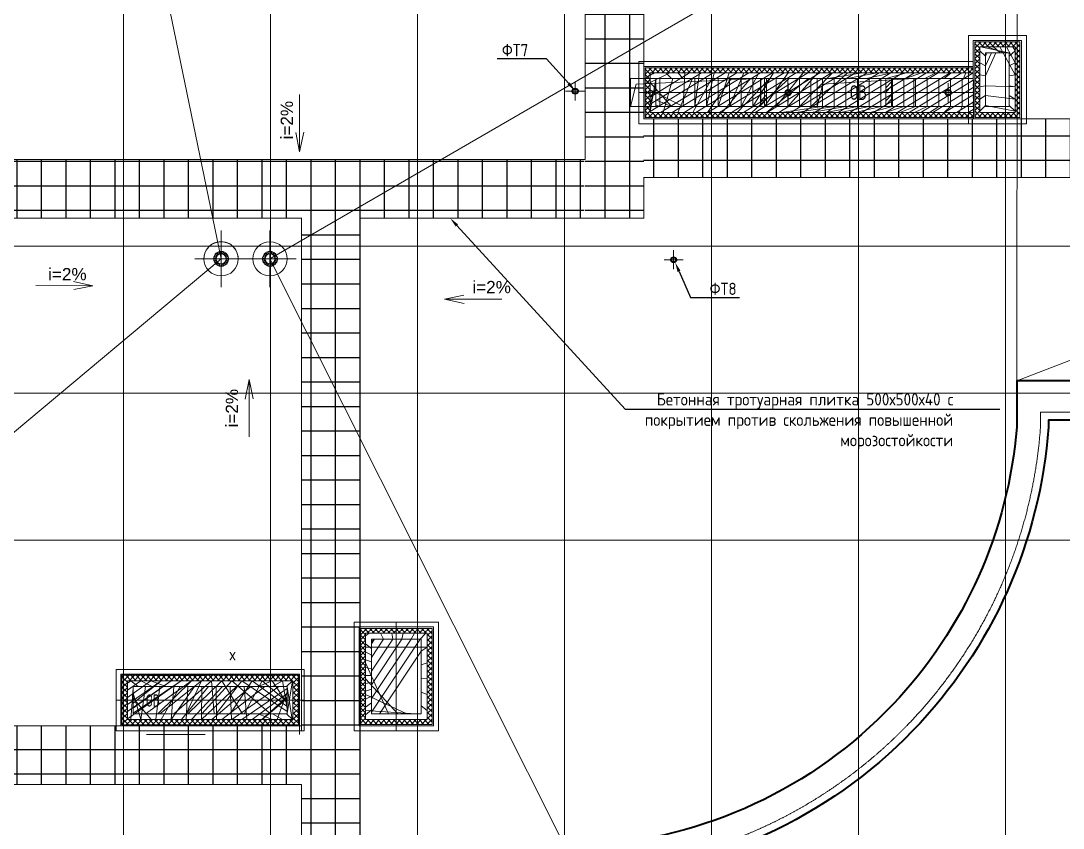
# Model space of a CAD drawing. Extents: x -96705 to 1864084, y -482104 to 235.
# Drawn here: x 1202789 to 1224065, y -104227 to -87754 of the extents above; entities that cross this region are included whole.
import ezdxf
from ezdxf import colors
from ezdxf.entities.mleader import LeaderData, LeaderLine
from ezdxf.math import Vec2, Vec3

# ---------------------------------------------------------------- set-up
doc = ezdxf.new("R2010")
doc.units = 0
doc.header["$LTSCALE"] = 100
for name, pattern in [('ACAD_ISO02W100', [15, 12, -3]), ('CENTER', [2, 1.25, -0.25, 0.25, -0.25]), ('HIDDEN', [6, 4, -2])]:
    doc.linetypes.add(name, pattern=pattern)
for name, color, linetype, lineweight in [('!!!_АР_отделка', 92, 'Continuous', 13), ('!!!_АР_перегородки блоки', 7, 'Continuous', 5), ('_ВК-К1', 14, 'Continuous', 40), ('АР_Навесной фасад', 5, 'Continuous', 5), ('АР_Оси', 193, 'Continuous', 9), ('АР_Отметки', 250, 'Continuous', 15), ('АР_тонкая линия', 250, 'Continuous', 0), ('Марки спринклеров', 7, 'Continuous', 20), ('ОБОРУДОВАНИЕ', 253, 'Continuous', 5), ('перекр 0.3', 181, 'Continuous', 30), ('Подвал', 250, 'Continuous', 30), ('пунктир', 251, 'Continuous', 13), ('Эвакуация', 7, 'Continuous', 9)]:
    doc.layers.add(name, color=color, linetype=linetype, lineweight=lineweight)
for name, color, linetype in [('АР_Кровля дорожки', 6, 'Continuous'), ('АР_Отверстия', 251, 'Continuous'), ('П_Текст', 7, 'Continuous')]:
    doc.layers.add(name, color=color, linetype=linetype)
doc.styles.add('GOST Common_1', font='GOST_Common.ttf', dxfattribs={"width": 0.9, "height": 199.9999999999999})
doc.styles.add('ICOCPEUR', font='isocpeur.ttf')
doc.styles.add('ISOCPEUR', font='isocpeui.ttf', dxfattribs={"height": 250})
doc.styles.add('ISOCPEUR_2', font='isocpeur.ttf', dxfattribs={"width": 0.9, "height": 300})
doc.styles.get("Standard").update_dxf_attribs({"font": 'arial.ttf'})
pattern_1 = [(90, (1680212.682017429, -68620.20555068797), (-500.0000000000001, 0), []), (180, (1680212.682017429, -68620.20555068797), (-2.842170943040401e-14, -500), [])]

# ---------------------------------------------------------------- blocks, each defined once
blk = doc.blocks.new('A$C6f2de472')
at = {"layer": 'АР_тонкая линия', "color": 8, "ltscale": 100}
for p, q in [((54.57592772785574, -68.52589298801445), (54.57592772785574, -734.3112859727285)), ((54.57592772785574, -734.3112859727285), (9.624901639340763, -509.7124210055539)), ((9.624901639340763, -509.7124210055539), (54.57592772785574, -734.3112859727285)), ((54.57592772785574, -734.3112859727285), (103.6099336369945, -505.6287240333957))]:
    blk.add_line(p, q, dxfattribs=at)
blk = doc.blocks.new('M_Сток крыши - Сетчатый фильтр 380 мм - Слив 200 мм 2-3193379-Кровля')
at = {"layer": 'ОБОРУДОВАНИЕ', "color": 8, "lineweight": 20, "flags": 128}
for points in [[(-152.1267350446647, 9.122306980374313), (-132.0912406071403, 9.122306980374326), (-112.0431549439181, 9.122306980374303)], [(-108.0011237287316, 31.18721417121553), (-127.0242874497429, 37.36821474883533), (-146.0454781264287, 43.54857424549225)], [(-141.9117846506028, 55.55902606483295), (-122.8580928793034, 49.36810632238699), (-103.7927820662061, 43.17341132440949)], [(-93.29816158142222, 62.7083574968748), (-109.4818746132008, 74.46651327549654), (-125.6635339249483, 86.22317693917506)], [(-118.0473051375903, 96.38772613638803), (-101.842131428712, 84.6139782631736), (-85.62792629529227, 72.83366867594135)], [(-69.83589882673962, 88.08991025929144), (-81.59615471404025, 104.2765138426867), (-93.35443870569411, 120.4604033445647)], [(-83.00003154254765, 127.8153150601544), (-71.22933750466267, 111.6143445950117), (-59.45298972975287, 95.40559242844496)], [(-39.9207528530546, 105.0867191707603), (-46.10509601334157, 124.1201703034178), (-52.28803434348071, 143.149297813457)], [(-40.18753608133889, 147.0058568346927), (-34.00116822601166, 127.9661743314419), (-27.81237822599808, 108.9190372333652)], [(-6.349999999993059, 112.2344089592399), (-6.349999999993055, 132.2540697534665), (-6.349999999993071, 152.2676508651532)], [(6.350000000006943, 152.2676508651542), (6.350000000006918, 132.2540697534677), (6.350000000006937, 112.2344089592412)], [(27.81237822601391, 108.9190372333708), (34.00116822602754, 127.9661743314477), (40.18753608135481, 147.0058568346986)], [(52.28803434349719, 143.1492978134647), (46.10509601335808, 124.1201703034257), (39.92075285307115, 105.0867191707683)], [(59.45298972977421, 95.40559242845515), (71.22933750468407, 111.6143445950221), (83.00003154256913, 127.8153150601649)], [(93.35443870571662, 120.4604033445765), (81.5961547140628, 104.2765138426985), (69.83589882676223, 88.08991025930342)], [(85.62792629532089, 72.83366867595203), (101.8421314287408, 84.61397826318435), (118.0473051376191, 96.38772613639888)], [(125.6635339249781, 86.22317693918657), (109.4818746132306, 74.46651327550809), (93.29816158145213, 62.70835749688639)], [(103.792782066241, 43.17341132441629), (122.8580928793384, 49.36810632239381), (141.9117846506378, 55.55902606483986)], [(146.0454781264642, 43.54857424549932), (127.0242874497785, 37.36821474884241), (108.0011237287673, 31.18721417122258)], [(112.0431549439558, 9.122306980374242), (132.091240607178, 9.12230698037424), (152.1267350447024, 9.122306980374237)], [(-112.356954244448, -3.577693019625703), (-132.3584398310157, -3.577693019625699), (-152.3579998314883, -3.577693019625695)], [(-147.4658216370705, -38.46545786676792), (-128.4121298657711, -32.27453812432185), (-109.3468190526738, -26.07984312634433)], [(-105.7061290580764, -38.25048148704755), (-124.7292927790876, -44.43148206466737), (-143.7504834557733, -50.61184156132428)], [(-128.1487984605835, -82.48421335690901), (-111.9436247517052, -70.71046548369449), (-95.7294196182853, -58.93015589646215)], [(-88.46990949618774, -69.35387637452017), (-104.6536225279662, -81.11203215314181), (-120.8352818397137, -92.8686958168203)], [(-95.91116798998836, -118.4348253462578), (-84.14047395210329, -102.233854881115), (-72.3641261771934, -86.02510271454811)], [(-62.19800361705781, -93.63916595362517), (-73.95825950435832, -109.8257695370203), (-85.71654349601214, -126.0096590388982)], [(-53.89547499619336, -142.5518774865482), (-47.70910714086607, -123.5121949832972), (-41.52031714085241, -104.4650578852204)], [(-29.47185625401281, -108.4817714797415), (-35.65619941429974, -127.5152226123989), (-41.83913774443886, -146.5443501224379)], [(-6.349999999993074, -152.2676508652035), (-6.349999999993042, -132.2540697535169), (-6.349999999993062, -112.2344089592902)], [(6.350000000006934, -112.2344089592915), (6.350000000006931, -132.2540697535181), (6.350000000006942, -152.2676508652045)], [(41.83913774445471, -146.5443501224441), (35.65619941431555, -127.515222612405), (29.4718562540286, -108.4817714797474)], [(41.52031714086893, -104.4650578852287), (47.70910714088253, -123.5121949833054), (53.89547499620974, -142.5518774865562)], [(85.71654349603381, -126.009659038909), (73.95825950437997, -109.825769537031), (62.19800361707931, -93.63916595363574)], [(72.3641261772162, -86.02510271456046), (84.14047395212596, -102.2338548811273), (95.91116799001092, -118.4348253462699)], [(120.8352818397427, -92.86869581683132), (104.6536225279952, -81.11203215315281), (88.46990949621667, -69.35387637453108)], [(95.7294196183155, -58.93015589647398), (111.9436247517352, -70.7104654837063), (128.1487984606135, -82.48421335692073)], [(143.7504834558084, -50.61184156133116), (124.7292927791227, -44.43148206467424), (105.7061290581114, -38.25048148705444)], [(109.3468190527096, -26.07984312635145), (128.4121298658068, -32.27453812432894), (147.4658216371062, -38.46545786677496)], [(152.3579998315258, -3.577693019625746), (132.3584398310532, -3.577693019625791), (112.3569542444855, -3.577693019625767)]]:
    blk.add_lwpolyline(points, dxfattribs=at)
at = {"layer": 'ОБОРУДОВАНИЕ', "color": 8, "lineweight": 20}
for centre, radius, start, end in [((1.867945798039727e-11, -2.528863876118112e-11), 350.0000000000003, 359.9999999999996, 179.9999999999998), ((1.884542567571339e-11, -2.517666075618763e-11), 152.4, 163.3962075109842, 176.5683575503843), ((1.884542567571339e-11, -2.517666075618763e-11), 152.3999999999999, 145.5442994120852, 158.6194600011817), ((1.884542567571339e-11, -2.517666075618763e-11), 152.3999999999999, 127.7749788777989, 140.7677499933545), ((1.884542567571339e-11, -2.517666075618763e-11), 112.4139006281505, 175.3453706261629, 179.9999999999995), ((1.884542567571339e-11, -2.517666075618763e-11), 112.4139006281506, 157.4147534860918, 163.8930014678603), ((1.884542567571339e-11, -2.517666075618763e-11), 101.6, 359.9999999999992, 179.9999999999994), ((1.884542567571339e-11, -2.517666075618763e-11), 112.4139006281506, 139.6160726103257, 146.0938257661134), ((1.884542567571339e-11, -2.517666075618763e-11), 152.3999999999999, 110.0656934125596, 122.9986742789652), ((1.884542567571339e-11, -2.517666075618763e-11), 112.4139006281506, 121.92952745044, 128.4066691250171), ((1.884542567571339e-11, -2.517666075618763e-11), 152.3999999999999, 92.38801546327326, 105.2895868495749), ((1.884542567571339e-11, -2.517666075618763e-11), 112.4139006281506, 104.3243310625686, 110.8009781656915), ((1.884542567571339e-11, -2.517666075618763e-11), 112.4139006281505, 86.76177088817388, 93.23822911183754), ((1.884542567571339e-11, -2.517666075618763e-11), 152.4, 74.71041315043354, 87.61198453673569), ((1.884542567571339e-11, -2.517666075618763e-11), 112.4139006281505, 69.1990218343196, 75.67566893744245), ((1.884542567571339e-11, -2.517666075618763e-11), 152.4000000000001, 57.00132572104204, 69.93430658744889), ((1.884542567571339e-11, -2.517666075618763e-11), 112.4139006281505, 51.59333087499237, 58.07047254956947), ((1.884542567571339e-11, -2.517666075618763e-11), 112.4139006281504, 33.90617423389321, 40.38392738968094), ((1.884542567571339e-11, -2.517666075618763e-11), 152.4000000000001, 39.2322500066509, 52.2250211222084), ((1.884542567571339e-11, -2.517666075618763e-11), 112.4139006281505, 16.10699853214306, 22.58524651391154), ((1.884542567571339e-11, -2.517666075618763e-11), 112.4139006281506, 359.9999999999989, 4.654629373836194), ((1.884542567571339e-11, -2.517666075618763e-11), 152.4000000000001, 21.38053999882107, 34.45570058792016), ((1.884542567571339e-11, -2.517666075618763e-11), 152.4, 3.43164244961575, 16.60379248901856), ((1.867945798039727e-11, -2.528863876118112e-11), 350.0000000000003, 179.9999999999998, 359.9999999999989), ((1.874390688234167e-11, -2.517666075618763e-11), 152.4, 181.345180730763, 194.6194600011786), ((1.874390688234167e-11, -2.517666075618763e-11), 152.4000000000001, 199.3962075109811, 212.7677499933488), ((1.874390688234167e-11, -2.517666075618763e-11), 152.4000000000001, 217.5442994120796, 230.9986742789577), ((1.874390688234167e-11, -2.517666075618763e-11), 112.4139006281506, 179.999999999999, 181.823807644696), ((1.874390688234167e-11, -2.517666075618763e-11), 112.4139006281505, 193.4147534860877, 199.8930014678562), ((1.874390688234167e-11, -2.517666075618763e-11), 101.6, 179.9999999999994, 359.9999999999989), ((1.874390688234167e-11, -2.517666075618763e-11), 112.4139006281505, 211.6160726103183, 218.093825766106), ((1.874390688234167e-11, -2.517666075618763e-11), 152.4, 235.7749788777913, 249.2895868495662), ((1.874390688234167e-11, -2.517666075618763e-11), 112.4139006281504, 229.9295274504297, 236.4066691250069), ((1.874390688234167e-11, -2.517666075618763e-11), 152.4, 254.0656934125508, 267.6119845367264), ((1.874390688234167e-11, -2.517666075618763e-11), 112.4139006281505, 248.3243310625568, 254.8009781656796), ((1.874390688234167e-11, -2.517666075618763e-11), 112.4139006281505, 266.7617708881618, 273.2382291118254), ((1.874390688234167e-11, -2.517666075618763e-11), 152.3999999999999, 272.388015463264, 285.9343065874401), ((1.874390688234167e-11, -2.517666075618763e-11), 112.4139006281506, 285.1990218343078, 291.6756689374307), ((1.874390688234167e-11, -2.517666075618763e-11), 152.3999999999999, 290.7104131504247, 304.2250211222008), ((1.874390688234167e-11, -2.517666075618763e-11), 112.4139006281506, 303.5933308749821, 310.0704725495593), ((1.874390688234167e-11, -2.517666075618763e-11), 112.4139006281506, 321.9061742338857, 328.3839273896735), ((1.874390688234167e-11, -2.517666075618763e-11), 152.3999999999999, 309.0013257210344, 322.4557005879145), ((1.874390688234167e-11, -2.517666075618763e-11), 112.4139006281506, 340.106998532139, 346.5852465139075), ((1.874390688234167e-11, -2.517666075618763e-11), 112.4139006281505, 358.1761923553028, 359.9999999999989), ((1.874390688234167e-11, -2.517666075618763e-11), 152.3999999999999, 327.2322500066453, 340.6037924890154), ((1.874390688234167e-11, -2.517666075618763e-11), 152.4, 345.3805399988179, 358.6548192692363)]:
    blk.add_arc(centre, radius, start, end, dxfattribs=at)
blk = doc.blocks.new('_DotSmall')
at = {"color": 0, "linetype": 'ByBlock', "const_width": 0.5}
blk.add_lwpolyline([(-0.0625, 0, 1), (0.0625, 0, 1)], format="xyb", close=True, dxfattribs=at)
blk = doc.blocks.new('A$C357e6c43')
at = {"layer": 'перекр 0.3', "color": 8, "lineweight": 18, "flags": 128}
for points in [[(-152.1267350446433, 9.122306980396388), (-132.0912406070856, 9.122306980396388), (-112.0431549438508, 9.122306980396388)], [(-108.0011237286963, 31.18721417125198), (-127.0242874496616, 37.36821474885801), (-146.0454781263834, 43.54857424553484)], [(-141.9117846505251, 55.55902606487507), (-122.858092879178, 49.36810632242123), (-103.7927820661571, 43.17341132444562)], [(-93.29816158139147, 62.70835749691469), (-109.4818746130913, 74.46651327551808), (-125.663533924846, 86.22317693920922)], [(-118.0473051376175, 96.38772613642504), (-101.8421314286534, 84.61397826319444), (-85.62792629515752, 72.83366867597215)], [(-69.83589882659726, 88.08991025932482), (-81.5961547140032, 104.2765138427203), (-93.35443870560266, 120.4604033445939)], [(-83.00003154249862, 127.815315060172), (-71.22933750459924, 111.6143445950293), (-59.4529897297034, 95.40559242846211)], [(-39.92075285292231, 105.0867191707948), (-46.10509601328522, 124.1201703034458), (-52.28803434339352, 143.1492978134775)], [(-40.18753608129919, 147.0058568347304), (-34.00116822589189, 127.9661743314646), (-27.81237822596449, 108.9190372333978)], [(-6.349999999860302, 112.2344089592807), (-6.349999999860302, 132.254069753486), (-6.349999999860302, 152.267650865193)], [(6.350000000093132, 152.267650865193), (6.350000000093132, 132.254069753486), (6.350000000093132, 112.2344089592807)], [(27.81237822608091, 108.9190372333978), (34.00116822612472, 127.9661743314646), (40.1875360814156, 147.0058568347304)], [(52.28803434362635, 143.1492978135066), (46.10509601340163, 124.1201703034458), (39.92075285315514, 105.0867191707948)], [(59.45298972981982, 95.40559242849122), (71.22933750471566, 111.6143445950584), (83.00003154261503, 127.8153150602011)], [(93.35443870583549, 120.4604033445939), (81.59615471411962, 104.2765138427203), (69.83589882683009, 88.08991025932482)], [(85.62792629539035, 72.83366867597215), (101.8421314288862, 84.61397826322354), (118.0473051376175, 96.38772613642504)], [(125.6635339250788, 86.22317693920922), (109.4818746133242, 74.46651327554719), (93.29816158150788, 62.70835749691469)], [(103.7927820662735, 43.17341132444562), (122.8580928794108, 49.36810632242123), (141.9117846507579, 55.55902606487507)], [(146.0454781264998, 43.54857424553484), (127.0242874498945, 37.36821474885801), (108.0011237288127, 31.18721417125198)], [(112.0431549439672, 9.122306980396388), (132.0912406072021, 9.122306980396388), (152.1267350447597, 9.122306980396388)], [(-112.3569542444311, -3.57769301958615), (-132.3584398309467, -3.57769301958615), (-152.3579998314381, -3.57769301958615)], [(-147.4658216370735, -38.46545786672505), (-128.4121298657265, -32.27453812430031), (-109.3468190525891, -26.0798431263247)], [(-105.7061290580314, -38.25048148701899), (-124.7292927789968, -44.43148206462502), (-143.7504834557185, -50.61184156130184)], [(-128.1487984606065, -82.48421335688909), (-111.9436247516423, -70.71046548365848), (-95.7294196181465, -58.93015589643619)], [(-88.46990949613973, -69.3538763744873), (-104.6536225278396, -81.1120321531198), (-120.8352818395942, -92.86869581678184)], [(-95.91116798995063, -118.4348253462231), (-84.14047395205125, -102.2338548810803), (-72.36412617715541, -86.0251027145132)], [(-62.1980036169989, -93.63916595358751), (-73.95825950428843, -109.825769536983), (-85.71654349588789, -126.0096590388566)], [(-53.89547499618493, -142.5518774865195), (-47.70910714077763, -123.5121949832537), (-41.52031714073382, -104.465057885187)], [(-29.47185625392012, -108.48177147971), (-35.65619941428304, -127.515222612361), (-41.83913774439134, -146.5443501224217)], [(-6.349999999860302, -152.2676508651639), (-6.349999999860302, -132.254069753486), (-6.349999999860302, -112.2344089592516)], [(6.350000000093132, -112.2344089592516), (6.350000000093132, -132.254069753486), (6.350000000093132, -152.2676508651639)], [(41.83913774450775, -146.5443501224217), (35.65619941439945, -127.5152226123901), (29.47185625415295, -108.48177147971)], [(41.52031714096665, -104.465057885187), (47.70910714101046, -123.5121949832828), (53.89547499618493, -142.5518774865195)], [(85.71654349612072, -126.0096590388857), (73.95825950452127, -109.8257695370121), (62.19800361711532, -93.63916595361661)], [(72.36412617727183, -86.0251027145423), (84.14047395216767, -102.2338548811094), (95.91116799006704, -118.4348253462522)], [(120.8352818398271, -92.86869581681094), (104.6536225280724, -81.1120321531198), (88.46990949625615, -69.3538763745164)], [(95.72941961837932, -58.93015589643619), (111.9436247518752, -70.71046548368759), (128.1487984606065, -82.48421335688909)], [(143.7504834558349, -50.61184156130184), (124.7292927792296, -44.43148206465412), (105.7061290581478, -38.25048148701899)], [(109.3468190527055, -26.0798431263247), (128.4121298658429, -32.27453812430031), (147.4658216371899, -38.46545786675415)], [(152.3579998316709, -3.57769301958615), (132.3584398310632, -3.57769301958615), (112.3569542445475, -3.57769301958615)]]:
    blk.add_lwpolyline(points, dxfattribs=at)
at = {"layer": 'перекр 0.3', "color": 8, "lineweight": 18}
for radius, start, end in [(350.0000000000003, 0, 180), (350.0000000000003, 180, 0), (152.4, 163.3962075116569, 176.5683575503826), (152.3999999999999, 145.5442994122952, 158.6194600016077), (152.3999999999999, 127.7749788797527, 140.7677499956926), (112.4139006281505, 175.3453706254388, 180), (112.4139006281506, 180, 181.8238076443281), (112.4139006281506, 157.4147534876763, 163.8930014675736), (101.6, 0, 180), (101.6, 180, 0), (112.4139006281506, 139.6160726119874, 146.093825764659), (152.3999999999999, 110.0656934129666, 122.9986742833611), (112.4139006281506, 121.929527454025, 128.4066691217365), (152.3999999999999, 92.38801546105358, 105.2895868486009), (112.4139006281506, 104.3243310584388, 110.8009781642061), (112.4139006281505, 86.76177088388584, 93.23822911611414), (152.4, 74.7104131513991, 87.6119845389464), (112.4139006281505, 69.19902183579393, 75.67566894156126), (152.4000000000001, 57.00132571663893, 69.93430658703339), (112.4139006281505, 51.59333087826353, 58.07047254597494), (112.4139006281504, 33.90617423534096, 40.38392738801258), (152.4000000000001, 39.23225000430735, 52.22502112024731), (112.4139006281505, 16.10699853242636, 22.58524651232374), (112.4139006281506, 0, 4.654629374561144), (112.4139006281505, 358.1761923556719, 0), (152.4000000000001, 21.38053999839231, 34.45570058770478), (152.4, 3.431642449617404, 16.60379248834308), (152.4, 181.3451807311476, 194.6194600015075), (152.4000000000001, 199.396207509929, 212.7677499926932), (152.4000000000001, 217.5442994125053, 230.9986742800163), (112.4139006281505, 193.4147534860805, 199.8930014676895), (112.4139006281505, 211.6160726099912, 218.0938257673393), (152.4, 235.7749788794526, 249.2895868508693), (112.4139006281504, 229.9295274487667, 236.4066691244509), (152.4, 254.0656934141651, 267.6119845389464), (112.4139006281505, 248.3243310609251, 254.8009781660473), (112.4139006281505, 266.7617708838858, 273.2382291161142), (152.3999999999999, 272.3880154610536, 285.9343065858349), (112.4139006281506, 285.1990218339527, 291.675668939075), (152.3999999999999, 290.7104131491307, 304.2250211205474), (112.4139006281506, 303.593330875549, 310.0704725512333), (112.4139006281506, 321.9061742326607, 328.3839273900087), (152.3999999999999, 309.0013257199837, 322.4557005874947), (112.4139006281506, 340.1069985323104, 346.5852465139195), (152.3999999999999, 327.2322500073068, 340.6037924884981), (152.4, 345.3805399984926, 358.6548192688523)]:
    blk.add_arc((0, 0), radius, start, end, dxfattribs=at)
blk = doc.blocks.new('A$C8068bb3d')
at = {"layer": 'АР_Оси', "color": 8, "linetype": 'CENTER', "ltscale": 1000}
for p, q in [((0, -576.2685187675525), (0, 576.2685187675525)), ((537.0023309569806, 0), (-537.0023309569806, 0))]:
    blk.add_line(p, q, dxfattribs=at)
blk = doc.blocks.new('A$C6552fe61')
at = {"layer": '_ВК-К1', "color": 8, "lineweight": 9, "ltscale": 100}
for p, q in [((-195.4363792874941, 1.037866518140547e-14), (195.4363792874941, -1.465261637743881e-15)), ((-2.610950317689593e-14, 192.3657202435659), (-3.073391568391209e-14, -192.3657202435659))]:
    blk.add_line(p, q, dxfattribs=at)

msp = doc.modelspace()

# ---------------------------------------------------------------- hatches: boundary and pattern name
at = {"layer": '!!!_АР_отделка'}
h = msp.add_hatch(dxfattribs=at)
h.set_pattern_fill('ANSI37', color=8, scale=600, angle=180)
h.set_pattern_definition([(225, (841745.7614613604, -205253.1434812719), (53.03300858899106, -53.03300858899107), []), (315, (841745.7614613604, -205253.1434812719), (53.03300858899107, 53.03300858899105), [])])
h.paths.add_polyline_path([(1222260.815576656, -88183.8916087324), (1222261.842043979, -89724.21965505427), (1223184.058163745, -89724.21965505427), (1223183.031696422, -88183.8916087324)])
h.paths.add_polyline_path([(1222361.328810794, -88283.8916087324), (1223083.544929607, -88283.8916087324), (1223083.544929607, -89624.21965505427), (1222361.328810794, -89624.21965505427)], flags=16)
h.paths.add_polyline_path([(1223748.76146136, -89177.69811298198), (1223805.739303691, -88653.64348127192)])
h = msp.add_hatch(dxfattribs=at)
h.set_pattern_fill('ANSI37', color=8, scale=600, angle=180)
h.set_pattern_definition([(225, (835017.9775792193, -205781.3978867704), (53.03300858899106, -53.03300858899107), []), (315, (835017.9775792193, -205781.3978867704), (53.03300858899107, 53.03300858899105), [])])
h.paths.add_polyline_path([(1215533.544928653, -88712.14840509242), (1215533.544928653, -89723.98524286097), (1222231.842043979, -89724.80030395335), (1222231.328810794, -88712.07561876124)])
h.paths.add_polyline_path([(1215633.544928653, -88812.14601423091), (1222231.327506168, -88812.07561876124), (1222231.767932994, -89623.9124565298), (1215633.545127971, -89623.98415614909)], flags=16)
h.paths.add_polyline_path([(1217020.977579219, -89705.95251848048), (1217077.95542155, -89181.89788677043)], flags=16)
h = msp.add_hatch(dxfattribs=at)
h.set_pattern_fill('ANSI37', color=8, scale=600, angle=180)
h.set_pattern_definition([(225, (829208.5069447588, -217220.5437727148), (53.03300858899106, -53.03300858899107), []), (315, (829208.5069447588, -217220.5437727148), (53.03300858899107, 53.03300858899105), [])])
h.paths.add_polyline_path([(1209723.561060054, -100151.2919001753), (1209724.587527378, -102111.1628966505), (1211184.058163745, -102111.1628966505), (1211183.031696422, -100151.2919001753)])
h.paths.add_polyline_path([(1209824.074294193, -100251.2919001753), (1211083.544929607, -100251.2919001753), (1211083.544929607, -102011.1628966505), (1209824.074294193, -102011.1628966505)], flags=16)
h.paths.add_polyline_path([(1211211.506944759, -101145.0984044248), (1211268.48478709, -100621.0437727148)])
h = msp.add_hatch(dxfattribs=at)
h.set_pattern_fill('ANSI37', color=8, scale=600, angle=180)
h.set_pattern_definition([(225, (824347.9777260851, -218186.9405546362), (53.03300858899106, -53.03300858899107), []), (315, (824347.9777260851, -218186.9405546362), (53.03300858899107, 53.03300858899105), [])])
h.paths.add_polyline_path([(1204853.545075519, -101107.6886820967), (1204853.545075519, -102121.1628966505), (1208454.587152584, -102121.1628966505), (1208453.56068526, -101107.6886820967)])
h.paths.add_polyline_path([(1204963.545075519, -101217.6886820967), (1208344.073918445, -101217.6886820967), (1208344.073918445, -102011.1628966505), (1204963.545075519, -102011.1628966505)], flags=16)
h.paths.add_polyline_path([(1206350.977726085, -102111.4951863462), (1206407.955568416, -101587.4405546362)], flags=16)
at = {"layer": '!!!_АР_перегородки блоки', "lineweight": 5}
h = msp.add_hatch(dxfattribs=at)
h.set_pattern_fill('ANSI32', color=8, scale=500, angle=180, style=0)
h.set_pattern_definition([(225, (8364596557.575934, 936101159.5582619), (132.5825214724777, -132.5825214724777), []), (225, (8364596469.187587, 936101159.5582619), (132.5825214724777, -132.5825214724777), [])])
h.paths.add_polyline_path([(1222361.328810794, -88283.8916087324), (1222362.355278118, -89624.21965505427), (1223083.544929607, -89624.21965505427), (1223083.544929607, -88283.8916087324)])
h.paths.add_polyline_path([(1222481.328810794, -88403.8916087324), (1222963.544929607, -88403.8916087324), (1222963.544929607, -89504.21965505427), (1222481.328810794, -89504.21965505427)], flags=16)
h.paths.add_polyline_path([(1223982.717146022, -89025.58884956187), (1223982.717146022, -88637.58884956187)])
h = msp.add_hatch(dxfattribs=at)
h.set_pattern_fill('ANSI32', color=8, scale=500, angle=180, style=0)
h.set_pattern_definition([(225, (8364589829.792053, 936100631.3038568), (132.5825214724777, -132.5825214724777), []), (225, (8364589741.403706, 936100631.3038568), (132.5825214724777, -132.5825214724777), [])])
h.paths.add_polyline_path([(1215633.544928653, -88812.14601423091), (1215633.544928653, -89623.98415614909), (1222231.328810794, -89623.9124565298), (1222231.327506168, -88812.07561876124)])
h.paths.add_polyline_path([(1215753.544928653, -88932.14601423091), (1222231.328709705, -88932.07561876124), (1222231.328810794, -89503.9124565298), (1215753.544928653, -89503.98285199946)], flags=16)
h.paths.add_polyline_path([(1217254.933263881, -89553.84325506038), (1217254.933263881, -89165.84325506038)], flags=16)
h = msp.add_hatch(dxfattribs=at)
h.set_pattern_fill('ANSI32', color=8, scale=500, angle=180, style=0)
h.set_pattern_definition([(225, (1648006.927957637, -17595.43093921489), (132.5825214724777, -132.5825214724777), []), (225, (1647918.539610012, -17595.43093921489), (132.5825214724777, -132.5825214724777), [])])
h.paths.add_polyline_path([(1218012.709789379, -89504.11569167918), (1217892.710380657, -89503.80221511668), (1217892.71126662, -88931.78026964015), (1218012.710675342, -88932.09374572581)])
h = msp.add_hatch(dxfattribs=at)
h.set_pattern_fill('ANSI32', color=8, scale=500, angle=180, style=0)
h.set_pattern_definition([(225, (1650557.473715885, -17595.43093921489), (132.5825214724777, -132.5825214724777), []), (225, (1650469.085368259, -17595.43093921489), (132.5825214724777, -132.5825214724777), [])])
h.paths.add_polyline_path([(1220563.255547626, -89504.08797408885), (1220443.25613795, -89503.77449800319), (1220443.257024867, -88931.78026964015), (1220563.256433589, -88932.09374572581)])
h = msp.add_hatch(dxfattribs=at)
h.set_pattern_fill('ANSI32', color=8, scale=500, angle=180, style=0)
h.set_pattern_definition([(225, (8364584020.321418, 936089192.1579704), (132.5825214724777, -132.5825214724777), []), (225, (8364583931.93307, 936089192.1579704), (132.5825214724777, -132.5825214724777), [])])
h.paths.add_polyline_path([(1209824.074294193, -100251.2919001753), (1209825.100761516, -102011.1628966505), (1211084.058163745, -102011.1628966505), (1211083.031696422, -100251.2919001753)])
h.paths.add_polyline_path([(1209944.074294193, -100371.2919001753), (1210963.544929607, -100371.2919001753), (1210963.544929607, -101891.1628966505), (1209944.074294193, -101891.1628966505)], flags=16)
h.paths.add_polyline_path([(1211445.462629421, -100992.9891410047), (1211445.462629421, -100604.9891410047)])
h = msp.add_hatch(dxfattribs=at)
h.set_pattern_fill('ANSI32', color=8, scale=500, angle=180, style=0)
h.set_pattern_definition([(225, (8364579159.7922, 936088225.7611885), (132.5825214724777, -132.5825214724777), []), (225, (8364579071.403852, 936088225.7611885), (132.5825214724777, -132.5825214724777), [])])
h.paths.add_polyline_path([(1204963.545075519, -101217.6886820967), (1204964.571543796, -102011.1628966505), (1208344.073918445, -102011.1628966505), (1208344.073918445, -101217.6886820967)])
h.paths.add_polyline_path([(1205083.545075519, -101337.6886820967), (1208224.073918445, -101337.6886820967), (1208224.073918445, -101891.1628966505), (1205083.545075519, -101891.1628966505)], flags=16)
h.paths.add_polyline_path([(1206584.933410747, -101959.3859229261), (1206584.933410747, -101571.3859229261)], flags=16)
at = {"layer": 'АР_Кровля дорожки', "ltscale": 120}
h = msp.add_hatch(dxfattribs=at)
h.set_pattern_fill('ANSI37', color=8, scale=4000, angle=45, double=1)
h.set_pattern_definition([(90, (1680218.734952075, -68620.20555068797), (-500.0000000000001, 0), []), (180, (1680218.734952075, -68620.20555068797), (-2.842170943040401e-14, -500), [])])
h.paths.add_polyline_path([(1215507.491994007, -91782.11837150401), (1214305.862470729, -91781.80489541835), (1214305.862470729, -85222.2482786352), (1215503.544928653, -85222.5617551977)])
h = msp.add_hatch(dxfattribs=at)
h.set_pattern_fill('ANSI37', color=8, scale=4000, angle=45, double=1)
h.set_pattern_definition([(90, (1680212.682017429, -68599.47704412288), (-500.0000000000001, 0), []), (180, (1680212.682017429, -68599.47704412288), (-2.842170943040401e-14, -500), [])])
h.paths.add_polyline_path([(1215497.491994007, -90951.66557123011), (1215497.805470569, -89753.98311282939), (1229215.648732288, -89753.98311282939), (1229215.335256679, -90951.66557123011)])
h = msp.add_hatch(dxfattribs=at)
h.set_pattern_fill('ANSI37', color=8, scale=4000, angle=45, double=1)
h.set_pattern_definition(pattern_1)
h.paths.add_polyline_path([(1199034.431147678, -91781.96163322276), (1199034.744623287, -90584.27917482203), (1214288.98749171, -90584.27917482203), (1214288.674015148, -91781.96163322276)])
h = msp.add_hatch(dxfattribs=at)
h.set_pattern_fill('ANSI37', color=8, scale=4000, angle=45, double=1)
h.set_pattern_definition(pattern_1)
h.paths.add_polyline_path([(1209714.991994007, -114402.4014797384), (1208517.309536083, -114402.0880031759), (1208517.309536083, -91783.14277412242), (1209714.991994007, -91783.45625020808)])
h = msp.add_hatch(dxfattribs=at)
h.set_pattern_fill('ANSI37', color=8, scale=4000, angle=45, double=1)
h.set_pattern_definition(pattern_1)
h.paths.add_polyline_path([(1197683.388191326, -103338.8453550512), (1197683.701667888, -102141.1628966505), (1208517.466274364, -102141.1628966505), (1208517.152797801, -103338.8453550512)])

# ---------------------------------------------------------------- linework, layer by layer
at = {"layer": '_ВК-К1', "color": 8, "lineweight": 9, "ltscale": 100}
for p, q in [((1214104.798320873, -89034.00733377284), (1214104.798320873, -89343.21638681239)), ((1218452.262274845, -89105.50927593058), (1218452.262274845, -89330.48365260905)), ((1221716.301249607, -89105.50927593058), (1221716.301249607, -89330.48365260905)), ((1213957.718443019, -89188.61186029261), (1214251.87819968, -89188.61186029261)), ((1218350.30494128, -89217.99646426982), (1218554.219609363, -89217.99646426982)), ((1221614.343916042, -89217.99646426982), (1221818.258584125, -89217.99646426982)), ((1216114.488165004, -92472.88980104274), (1216114.488165004, -92782.09885408229)), ((1216114.488165004, -92515.00713922328), (1216114.488165004, -92739.98151590175)), ((1215967.408286197, -92627.49432756251), (1216261.568042858, -92627.49432756251)), ((1216015.09685622, -92627.49432756251), (1216213.879473789, -92627.49432756251))]:
    msp.add_line(p, q, dxfattribs=at)
at = {"layer": '_ВК-К1', "color": 8, "lineweight": 40, "ltscale": 100}
for centre, radius in [((1214104.798320873, -89188.61186029261), 55), ((1218452.262274845, -89217.99646426982), 55), ((1221716.301249607, -89217.99646426982), 55), ((1216114.488165004, -92627.49432756251), 50.99545266630594)]:
    msp.add_circle(centre, radius, dxfattribs=at)
at = {"layer": 'АР_Навесной фасад', "color": 8, "lineweight": 40, "ltscale": 100}
for points in [[(1204463.544929607, -79931.71161939448), (1214303.544929607, -79931.71161939448), (1214303.544929607, -82931.71161939448), (1222463.544929607, -82931.71161939448), (1222463.544929607, -79421.71161939448), (1230804.092781169, -79421.71161939448), (1230803.544929607, -82931.71161939448), (1256813.544929607, -82931.71161939448), (1256813.544929607, -92771.71161939448), (1253303.544929607, -92771.71161939448), (1253303.544929607, -95901.71161939448), (1223762.904162509, -95901.71161939448), (1223762.904162509, -96041.71161939448, -0.1768280985894461), (1220992.906145198, -102243.054960745, -0.1882125360542776), (1214443.423760517, -105236.4505758459), (1214303.423760517, -105236.4505758459), (1214303.423760517, -108416.7116193945), (1217433.423760517, -108416.7116193945), (1217433.423760517, -111346.7116193945), (1220553.579874141, -111346.7116193945), (1220553.579874141, -119686.7116193945)], [(1230804.092781169, -83601.87416745967), (1256143.538602931, -83601.8534264738), (1256143.544929607, -92101.71161939448), (1252633.544929607, -92101.71161939448), (1252633.544929607, -95101.71161939448), (1223118.544929607, -95101.71161939448), (1223118.544929607, -96041.71161939448, -0.1713588119262615), (1220587.106101139, -101704.1553664381, -0.1904546233486775), (1214391.776943309, -104583.0201239759), (1213633.423760517, -104583.0201239759), (1213633.423760517, -109086.7116193945), (1216763.423760517, -109086.7116193945), (1216763.423760517, -112016.7116193945), (1217543.327027423, -112016.7146940405)]]:
    msp.add_lwpolyline(points, format="xyb", dxfattribs=at)
at = {"layer": 'АР_Оси', "color": 8, "linetype": 'CENTER', "ltscale": 1000}
for p, q in [((1204884.800202472, -76589.2446828062), (1204884.800202472, -131208.2695260221)), ((1207884.800202472, -76589.2446828062), (1207884.800202472, -131208.2695260221)), ((1210884.800202472, -76589.2446828062), (1210884.800202472, -131208.2695260221)), ((1213884.800202472, -76589.2446828062), (1213884.800202472, -131208.2695260221)), ((1216884.800202472, -76589.2446828062), (1216884.800202472, -131208.2695260221)), ((1219884.800202472, -76589.2446828062), (1219884.800202472, -131208.2695260221)), ((1222884.800202472, -76589.2446828062), (1222884.800202472, -131208.2695260221)), ((1186749.850998027, -92351.71161939448), (1269928.253052814, -92351.71161939448)), ((1186749.850998027, -95351.71161939448), (1269928.253052814, -95351.71161939448)), ((1186749.850998027, -98351.71161939448), (1269928.253052814, -98351.71161939448))]:
    msp.add_line(p, q, dxfattribs=at)
at = {"layer": 'АР_тонкая линия', "color": 8, "ltscale": 100}
for p, q in [((1223118.544929607, -95101.71161939448), (1223133.544929607, -83601.71161939448)), ((1207874.800202472, -92609.80108835048), (1223133.334871395, -83762.75674440211)), ((1237689.491994007, -89445.81974794215), (1223118.544929607, -95101.71161939448)), ((1193133.544929607, -104101.7116193945), (1206877.158109767, -92609.80108835048)), ((1206877.158109767, -92609.80108835048), (1207874.800202472, -92609.80108835048)), ((1207874.800202472, -92609.80108835048), (1213883.544929607, -104583.0201239759))]:
    msp.add_line(p, q, dxfattribs=at)
for points in [[(1214305.862470729, -83601.71161939448), (1215503.544928653, -83601.71161939448), (1215503.544928653, -89753.98311282939)], [(1205133.544929607, -84168.39015628642), (1206877.158109767, -92609.80108835048)], [(1214305.862470729, -90584.27917482203), (1214305.862470729, -85216.71161939448)], [(1222481.328810794, -89504.21965505427), (1222963.544929607, -89504.21965505427), (1222963.544929607, -88403.8916087324), (1222481.328810794, -88403.8916087324), (1222481.328810794, -89504.21965505427)], [(1222231.328810794, -88682.07561876124), (1215503.544928653, -88682.14601423091), (1215503.544928653, -89753.98285199946), (1222231.328810794, -89754.21965505427)], [(1222231.326419933, -88712.07561876124), (1215533.544928653, -88712.14840509242), (1215533.544928653, -89723.98524286097), (1222231.331200702, -89723.9124565298)], [(1222231.327506168, -88812.07561876124), (1215633.544928653, -88812.14731838054), (1215633.544928653, -89623.98415614909), (1222231.330114467, -89623.9124565298)], [(1222231.328810794, -88932.07561876124), (1215753.544928653, -88932.14601423091), (1215753.544928653, -89503.98285199946), (1222231.328810794, -89503.9124565298)], [(1215497.491994007, -89753.98311282939), (1215497.491994007, -89753.98311282939), (1229215.491994007, -89753.98311282939)], [(1208523.38814841, -91781.96163322276), (1199034.587885959, -91781.96163322276), (1199034.587885959, -90584.27917482203), (1214305.862470729, -90584.27917482203)], [(1215507.491994007, -90951.66557123011), (1215507.491994007, -91781.96163322276), (1209714.991994007, -91781.96163322276)], [(1229215.491994007, -90951.66557123011), (1215497.491994007, -90951.66557123011)], [(1208517.309536083, -102241.1628966505), (1208517.309536083, -93879.4047851736), (1208517.309536083, -91781.96163322276)], [(1209714.991994007, -91781.96163322276), (1209714.991994007, -113205.8276915724)], [(1208517.309536083, -103338.8453550512), (1197683.544929607, -103338.8453550512), (1197683.544929607, -102141.1628966505), (1208517.309536083, -102141.1628966505), (1208517.309536083, -102241.1628966505)], [(1209031.062811954, -114405.4497919256), (1209031.062811954, -114405.4497919256), (1208517.309536083, -114403.5101499731), (1208517.309536083, -103338.8453550512)]]:
    msp.add_lwpolyline(points, dxfattribs=at)
for points in [[(1222231.75274287, -89754.21965505427), (1223213.544929607, -89754.21965505427), (1223213.544929607, -88153.8916087324), (1222231.328810794, -88153.8916087324)], [(1222261.328810794, -89724.21965505427), (1223183.544929607, -89724.21965505427), (1223183.544929607, -88183.8916087324), (1222261.328810794, -88183.8916087324)], [(1222361.328810794, -89624.21965505427), (1223083.544929607, -89624.21965505427), (1223083.544929607, -88283.8916087324), (1222361.328810794, -88283.8916087324)], [(1217892.710085018, -89503.95895339793), (1218012.710085018, -89503.95895339793), (1218012.710085018, -88931.9370079214), (1217892.710085018, -88931.9370079214)], [(1220443.255843265, -89503.9312358076), (1220563.255843265, -89503.9312358076), (1220563.255843265, -88931.9370079214), (1220443.255843265, -88931.9370079214)], [(1209694.074294193, -102141.1628966505), (1211213.544929607, -102141.1628966505), (1211213.544929607, -100121.2919001753), (1209694.074294193, -100121.2919001753)], [(1209724.074294193, -102111.1628966505), (1211183.544929607, -102111.1628966505), (1211183.544929607, -100151.2919001753), (1209724.074294193, -100151.2919001753)], [(1209824.074294193, -102011.1628966505), (1211083.544929607, -102011.1628966505), (1211083.544929607, -100251.2919001753), (1209824.074294193, -100251.2919001753)], [(1209944.074294193, -101891.1628966505), (1210963.544929607, -101891.1628966505), (1210963.544929607, -100371.2919001753), (1209944.074294193, -100371.2919001753)], [(1204833.545075519, -102141.1628966505), (1208474.073918445, -102141.1628966505), (1208474.073918445, -101087.6886820967), (1204833.545075519, -101087.6886820967)], [(1204853.545075519, -102121.1628966505), (1208454.073918445, -102121.1628966505), (1208454.073918445, -101107.6886820967), (1204853.545075519, -101107.6886820967)], [(1204963.545075519, -102011.1628966505), (1208344.073918445, -102011.1628966505), (1208344.073918445, -101217.6886820967), (1204963.545075519, -101217.6886820967)], [(1205083.545075519, -101891.1628966505), (1208224.073918445, -101891.1628966505), (1208224.073918445, -101337.6886820967), (1205083.545075519, -101337.6886820967)]]:
    msp.add_lwpolyline(points, close=True, dxfattribs=at)
at = {"layer": 'перекр 0.3', "color": 8, "linetype": 'HIDDEN', "lineweight": 5, "ltscale": 50}
for p, q in [((1215403.544928653, -89218.06319667643), (1222231.328810794, -89218.06319667643)), ((1210453.809611423, -100021.2919001753), (1210453.809611423, -102241.1628966505)), ((1204733.545075519, -101614.4257893736), (1208574.073918445, -101614.4257893736))]:
    msp.add_line(p, q, dxfattribs=at)
for points in [[(1222131.328810794, -89854.21965505427), (1223313.544929607, -89854.21965505427), (1223313.544929607, -88053.8916087324), (1222131.328810794, -88053.8916087324)], [(1209594.074294193, -102241.1628966505), (1211313.544929607, -102241.1628966505), (1211313.544929607, -100021.2919001753), (1209594.074294193, -100021.2919001753)], [(1204733.545075519, -102241.1628966505), (1208574.073918445, -102241.1628966505), (1208574.073918445, -100987.6886820967), (1204733.545075519, -100987.6886820967)]]:
    msp.add_lwpolyline(points, close=True, dxfattribs=at)
msp.add_lwpolyline([(1222231.32776366, -88582.07561876124), (1215403.544928653, -88582.14706041163), (1215403.544928653, -89853.9793324644), (1222231.325290782, -89854.21965505427)], dxfattribs=at)
at = {"layer": 'пунктир', "color": 8, "linetype": 'ACAD_ISO02W100', "ltscale": 50}
msp.add_lwpolyline([(1253143.544929607, -95741.71161939448), (1223602.904162509, -95741.71161939448), (1223602.904162509, -96036.08251811808, -0.1766803487761208), (1220878.05435477, -102131.6589718038, -0.1880926574850118), (1214438.874237163, -105076.4505758459), (1214143.423760517, -105076.4505758459), (1214143.423760517, -108576.7116193945), (1217273.423760517, -108576.7116193945), (1217273.423760517, -111506.7116193945), (1220393.579874141, -111506.7116193945), (1220393.579874141, -119526.7116193945), (1216593.423760517, -119526.7116193945), (1216593.423760517, -119656.711834448)], format="xyb", dxfattribs=at)
at = {"layer": 'Эвакуация', "color": 8, "lineweight": 18}
for p, q in [((1217884.816257579, -88931.70790054149), (1215234.816257579, -88931.70790054149)), ((1215234.816257579, -88931.70790054149), (1215234.816257579, -89501.70790054149)), ((1217884.816257579, -88931.70790054149), (1215234.816257579, -88931.70790054149)), ((1215234.816257579, -88931.70790054149), (1215234.816257579, -89501.70790054149)), ((1215234.816257579, -89501.70790054149), (1215348.816257579, -89045.70790054149)), ((1215348.816257579, -89045.70790054149), (1217884.816257579, -88931.70790054149)), ((1217884.816257579, -89501.70790054149), (1217884.816257579, -88931.70790054149)), ((1221014.80842982, -88931.70790054149), (1219044.80842982, -88931.70790054149)), ((1219044.80842982, -88931.70790054149), (1219044.80842982, -89501.70790054149)), ((1221014.80842982, -88931.70790054149), (1219044.80842982, -88931.70790054149)), ((1219044.80842982, -88931.70790054149), (1219044.80842982, -89501.70790054149)), ((1219044.80842982, -89501.70790054149), (1219158.80842982, -89045.70790054149)), ((1219158.80842982, -89045.70790054149), (1221014.80842982, -88931.70790054149)), ((1221014.80842982, -89501.70790054149), (1221014.80842982, -88931.70790054149)), ((1215234.816257579, -89501.70790054149), (1217884.816257579, -89501.70790054149)), ((1219044.80842982, -89501.70790054149), (1221014.80842982, -89501.70790054149)), ((1206554.777954204, -101113.7360291654), (1205354.777954204, -101113.7360291654))]:
    msp.add_line(p, q, dxfattribs=at)
at = {"layer": 'Эвакуация', "color": 8}
for p, q in [((1215234.816257579, -89501.70790054149), (1215234.816257579, -88931.70790054149)), ((1215234.816257579, -88931.70790054149), (1217884.816257579, -88931.70790054149)), ((1217884.816257579, -88931.70790054149), (1217884.816257579, -89501.70790054149)), ((1219044.80842982, -89501.70790054149), (1219044.80842982, -88931.70790054149)), ((1219044.80842982, -88931.70790054149), (1221014.80842982, -88931.70790054149)), ((1221014.80842982, -88931.70790054149), (1221014.80842982, -89501.70790054149)), ((1217884.816257579, -89501.70790054149), (1215234.816257579, -89501.70790054149)), ((1221014.80842982, -89501.70790054149), (1219044.80842982, -89501.70790054149)), ((1205354.777954204, -101113.7360291654), (1206554.777954204, -101113.7360291654)), ((1208474.823685749, -101113.7360291654), (1208474.823685749, -102313.7360291654)), ((1206554.777954204, -102313.7360291654), (1205354.777954204, -102313.7360291654))]:
    msp.add_line(p, q, dxfattribs=at)

# ---------------------------------------------------------------- block references
at = {"layer": 'АР_тонкая линия', "color": 8, "ltscale": 100, "xscale": 1.754367527776944, "yscale": 1.754367527776944, "zscale": 1.754367527776944}
msp.add_blockref('A$C6f2de472', (1208383.745759113, -89136.45464708155), dxfattribs=at)
at = {"layer": 'АР_тонкая линия', "color": 8, "ltscale": 500}
for name, p in [('M_Сток крыши - Сетчатый фильтр 380 мм - Слив 200 мм 2-3193379-Кровля', (1206877.158109767, -92609.80108835048)), ('A$C357e6c43', (1206877.158109767, -92609.80108835048)), ('A$C357e6c43', (1207874.800202472, -92609.80108835048))]:
    msp.add_blockref(name, p, dxfattribs=at)
at = {"layer": 'АР_тонкая линия', "color": 8, "ltscale": 100, "xscale": 1.754367527776944, "yscale": 1.754367527776944, "zscale": 1.754367527776944}
for p, rotation in [((1202973.796552761, -93251.72386695689), 89.87197945220105), ((1212726.042336566, -93336.80971814936), 270), ((1207546.738229854, -96363.15105058497), 180)]:
    msp.add_blockref('A$C6f2de472', p, dxfattribs=dict(at, rotation=rotation))
at = {"layer": 'Подвал', "color": 8, "lineweight": 13, "ltscale": 500}
for name, p in [('A$C6552fe61', (1214104.798320873, -89188.61186029261)), ('A$C6552fe61', (1218452.262274845, -89217.99646426982)), ('A$C6552fe61', (1221716.301249607, -89218.06319667643)), ('A$C8068bb3d', (1206877.158109767, -92609.80108835048)), ('A$C8068bb3d', (1207874.800202472, -92609.80108835048)), ('A$C6552fe61', (1216114.488165004, -92627.49432756251))]:
    msp.add_blockref(name, p, dxfattribs=at)

# ---------------------------------------------------------------- texts
at = {"layer": 'АР_Отверстия', "color": 8, "lineweight": 13, "style": 'ICOCPEUR', "width": 0.7}
msp.add_text('ОВ', height=300, dxfattribs=at).set_placement((1219715.544929607, -89366.9157223875))
at = {"layer": 'АР_Отверстия', "color": 8, "ltscale": 100, "insert": (1205486.212731464, -101622.4494195158), "char_height": 250, "attachment_point": 5, "line_spacing_factor": 0.7, "style": 'ICOCPEUR'}
msp.add_mtext('\\A1;{\\W0.7;ОВ}', dxfattribs=at)
at = {"layer": 'АР_тонкая линия', "color": 8, "ltscale": 100, "char_height": 250.0000000000001, "width": 682.5000000000002, "attachment_point": 1, "rotation": 90}
for insert in [(1208093.525635822, -90173.2652087385), (1206972.789584262, -96050.70285608119)]:
    msp.add_mtext('i=2%', dxfattribs=dict(at, insert=insert))
at = {"layer": 'АР_тонкая линия', "color": 8, "ltscale": 100, "char_height": 250.0000000000001, "width": 682.5000000000002, "attachment_point": 1}
for insert in [(1203346.637351139, -92797.53204538173), (1212006.199850185, -93060.65728427714)]:
    msp.add_mtext('i=2%', dxfattribs=dict(at, insert=insert))
at = {"layer": 'Марки спринклеров', "color": 8, "lineweight": 9, "insert": (1207049.912308795, -100555.4270572836), "char_height": 249.9999999999997, "width": 216.4556249999997, "attachment_point": 1, "style": 'GOST Common_1'}
msp.add_mtext('\\fGOST Common|b0|i0|c204|p34|;х', dxfattribs=at)

# ---------------------------------------------------------------- leaders
at = {"layer": 'АР_Отметки', "color": 8}
ml = msp.add_multileader_mtext('Standard', dxfattribs=at)
ml.set_content('+19,400', color=8, style='ISOCPEUR')
ml.set_leader_properties(color=8, linetype='Continuous', lineweight=-1)
ml.set_arrow_properties(name='DOTSMALL')
ml.build(insert=Vec2(0, 0))
ml.multileader.update_dxf_attribs({"has_text_frame": 1, "text_left_attachment_type": 4, "text_right_attachment_type": 4, "dogleg_length": 100, "arrow_head_size": 180})
ctx = ml.context
ctx.base_point, ctx.char_height, ctx.arrow_head_size, ctx.landing_gap_size, ctx.plane_origin = Vec3(1213032.140244586, -134373.2433257276), 250, 180, 50, Vec3(1213035.115944965, -136560.5976586515)
ctx.left_attachment, ctx.right_attachment = 4, 4
notes = []
notes.append((ctx, [(0, (0, 0, 0), (0, 0), (1, 0), 1, [])]))
ctx.mtext.insert, ctx.mtext.width, ctx.mtext.defined_height, ctx.mtext.line_spacing_style, ctx.mtext.flow_direction = Vec3(1213082.140244586, -134039.9099922354), 696.0352958708361, 776.4611150313478, 2, 5
ml = msp.add_multileader_mtext('Standard', dxfattribs=at)
ml.set_content('+19,400', color=8, style='ISOCPEUR')
ml.set_leader_properties(color=8, linetype='Continuous', lineweight=-1)
ml.set_arrow_properties(name='DOTSMALL')
ml.build(insert=Vec2(0, 0))
ml.multileader.update_dxf_attribs({"has_text_frame": 1, "text_left_attachment_type": 4, "text_right_attachment_type": 4, "dogleg_length": 100, "arrow_head_size": 180})
ctx = ml.context
ctx.base_point, ctx.char_height, ctx.arrow_head_size, ctx.landing_gap_size, ctx.plane_origin = Vec3(1253275.600862605, -134758.4187326605), 250, 180, 50, Vec3(1253194.207412822, -136469.1107063467)
ctx.left_attachment, ctx.right_attachment = 4, 4
notes.append((ctx, [(0, (0, 0, 0), (0, 0), (1, 0), 1, [])]))
ctx.mtext.insert, ctx.mtext.width, ctx.mtext.defined_height, ctx.mtext.line_spacing_style, ctx.mtext.flow_direction = Vec3(1253325.600862605, -134425.0853991682), 696.0352958708361, 776.4611150313478, 2, 5
at = {"layer": 'П_Текст', "color": 8, "lineweight": 5}
ml = msp.add_multileader_mtext('Standard', dxfattribs=at)
ml.set_content('ФТ7', color=8, style='ISOCPEUR_2')
ml.set_leader_properties(color=8)
ml.build(insert=Vec2(0, 0))
ml.multileader.update_dxf_attribs({"text_left_attachment_type": 6, "text_right_attachment_type": 6, "dogleg_length": 374.000000000014, "arrow_head_size": 200})
ctx = ml.context
ctx.base_point, ctx.char_height, ctx.arrow_head_size, ctx.landing_gap_size, ctx.plane_origin = Vec3(1212588.287242038, -88526.59282781428), 250, 200, 20, Vec3(1224058.6213008, -93476.88052942103)
ctx.left_attachment, ctx.right_attachment = 6, 6
notes.append((ctx, [(1, (1, 1, 0), (1213519.787242038, -88526.59282781428), (-1, 0), 374.000000000014, [(0, [(1214104.798320873, -89181.34025432414)], 0, [])])]))
ctx.mtext.insert, ctx.mtext.width, ctx.mtext.flow_direction = Vec3(1212608.287242038, -88226.59282781428), 5515.858486356105, 5
ml = msp.add_multileader_mtext('Standard', dxfattribs=at)
ml.set_content('Бетонная тротуарная плитка 500х500х40 с покрытием против скольжения повышенной морозостойкости ', color=8, style='ISOCPEUR_2')
ml.set_leader_properties(color=8)
ml.build(insert=Vec2(0, 0))
ml.multileader.update_dxf_attribs({"text_left_attachment_type": 6, "text_right_attachment_type": 6, "dogleg_length": 374.000000000014, "arrow_head_size": 200})
ctx = ml.context
ctx.base_point, ctx.char_height, ctx.arrow_head_size, ctx.landing_gap_size, ctx.plane_origin = Vec3(1215499.364774806, -95676.71161939448), 250, 200, 20, Vec3(1200362.637356861, -95522.08975221461)
ctx.left_attachment, ctx.right_attachment, ctx.text_align_type = 6, 6, 2
notes.append((ctx, [(1, (1, 1, 0), (1215125.364774806, -95676.71161939448), (1, 0), 374.000000000014, [(0, [(1211554.411314113, -91781.96163322276)], 0, [])])]))
ctx.mtext.insert, ctx.mtext.width, ctx.mtext.alignment, ctx.mtext.flow_direction = Vec3(1221819.364774806, -95351.71161939448), 7183.828625589151, 3, 5
ml = msp.add_multileader_mtext('Standard', dxfattribs=at)
ml.set_content('ФТ8', color=8, style='ISOCPEUR_2')
ml.set_leader_properties(color=8)
ml.build(insert=Vec2(0, 0))
ml.multileader.update_dxf_attribs({"text_left_attachment_type": 6, "text_right_attachment_type": 6, "dogleg_length": 374.000000000014, "arrow_head_size": 200})
ctx = ml.context
ctx.base_point, ctx.char_height, ctx.arrow_head_size, ctx.landing_gap_size, ctx.plane_origin = Vec3(1198140.939575298, -93008.21504785365), 250, 200, 20, Vec3(1209344.34288512, -96589.61612846202)
ctx.left_attachment, ctx.right_attachment = 6, 6
notes.append((ctx, [(1, (1, 1, 0), (1199072.439575298, -93008.21504785365), (-1, 0), 374.000000000014, [(0, [(1199390.519905193, -92294.07585336512)], 0, [])])]))
ctx.mtext.insert, ctx.mtext.width, ctx.mtext.flow_direction = Vec3(1198160.939575298, -92708.21504785365), 5515.858486356105, 5
ml = msp.add_multileader_mtext('Standard', dxfattribs=at)
ml.set_content('ФТ8', color=8, style='ISOCPEUR_2')
ml.set_leader_properties(color=8)
ml.build(insert=Vec2(0, 0))
ml.multileader.update_dxf_attribs({"text_left_attachment_type": 6, "text_right_attachment_type": 6, "dogleg_length": 374.000000000014, "arrow_head_size": 200})
ctx = ml.context
ctx.base_point, ctx.char_height, ctx.arrow_head_size, ctx.landing_gap_size, ctx.plane_origin = Vec3(1216829.271700962, -93396.93052055186), 250, 200, 20, Vec3(1226098.865394695, -96978.33160068339)
ctx.left_attachment, ctx.right_attachment = 6, 6
notes.append((ctx, [(0, (1, 1, 0), (1216455.271700962, -93396.93052055186), (1, 0), 374.000000000014, [(0, [(1216145.042413814, -92682.7913255865)], 0, [])])]))
ctx.mtext.insert, ctx.mtext.width, ctx.mtext.flow_direction = Vec3(1216849.271700962, -93096.93052055186), 5515.858486356105, 5
for ctx, leaders in notes:
    for number, flags, end, landing, length, lines in leaders:
        leader = LeaderData()
        leader.index, (leader.has_last_leader_line, leader.has_dogleg_vector, leader.attachment_direction) = number, flags
        leader.last_leader_point, leader.dogleg_vector, leader.dogleg_length = Vec3(end), Vec3(landing), length
        for number, points, colour, breaks in lines:
            line = LeaderLine()
            line.index, line.vertices, line.color, line.breaks = number, Vec3.list(points), colors.encode_raw_color(colour), breaks
            leader.lines.append(line)
        ctx.leaders.append(leader)

doc.saveas('drawing.dxf')
